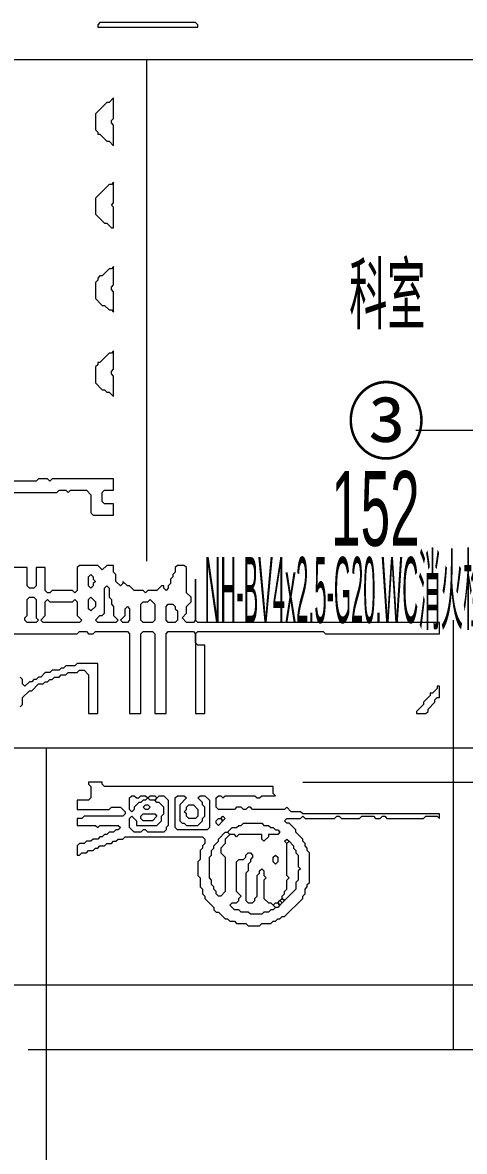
# Model space of a CAD drawing. Header units: millimetres. Extents: x 4 to 412, y 4 to 290.
# Drawn here: x 164.9 to 181.89, y 181.54 to 224.89 of the extents above; entities that cross this region are included whole.
import ezdxf

# ---------------------------------------------------------------- set-up
doc = ezdxf.new("R2010")
doc.units = ezdxf.units.MM
for name, color, linetype, lineweight in [('OCR_TEXT', 6, 'CONTINUOUS', 0), ('TRACE_CURVE', 6, 'CONTINUOUS', 0), ('TRACE_STRAIGHT', 5, 'CONTINUOUS', 0), ('TRACE_TEXT_SYMBOL', 6, 'CONTINUOUS', 0)]:
    doc.layers.add(name, color=color, linetype=linetype, lineweight=lineweight)
doc.styles.add('wqy-unicode', font='wqy-unicode')

msp = doc.modelspace()

# ---------------------------------------------------------------- linework, layer by layer
at = {"layer": 'TRACE_CURVE', "color": 6}
for points in [[(164.202, 206.851), (166.216, 206.851), (166.304, 206.938), (166.566, 206.938), (166.654, 206.851), (166.742, 206.938), (167.355, 206.938), (167.53, 206.763), (167.53, 206.062), (167.617, 205.975), (168.405, 205.975), (168.405, 206.413), (168.055, 206.413), (167.968, 206.5), (167.968, 206.851), (168.055, 206.938), (168.405, 206.938), (168.405, 207.376), (166.041, 207.376), (165.953, 207.288), (165.866, 207.376), (165.515, 207.376), (165.428, 207.288), (157.984, 207.288)], [(163.414, 201.421), (167.004, 201.421), (167.092, 201.509), (167.355, 201.509), (167.442, 201.421), (167.617, 201.421), (167.705, 201.509), (168.931, 201.509), (169.018, 201.421), (169.018, 198.356), (169.456, 198.356), (169.456, 201.421), (169.544, 201.509), (169.894, 201.509), (169.982, 201.421), (169.982, 198.356), (170.42, 198.356), (170.42, 201.421), (170.507, 201.509), (171.471, 201.509), (171.558, 201.421), (171.558, 198.356), (171.908, 198.356), (171.908, 200.983), (171.646, 200.983), (171.558, 201.071), (171.558, 201.421), (171.646, 201.509), (176.462, 201.509), (176.55, 201.421), (180.929, 201.421), (180.929, 201.859), (171.646, 201.859), (171.558, 201.946), (171.558, 203.523), (171.558, 201.946), (171.471, 201.859), (171.208, 201.859), (171.033, 202.034), (171.208, 202.209), (171.208, 202.472), (171.383, 202.647), (171.383, 202.822), (171.208, 202.997), (171.208, 203.961), (171.12, 204.048), (170.857, 204.048), (170.77, 203.961), (170.77, 203.785), (170.682, 203.698), (170.682, 203.61), (170.595, 203.523), (170.595, 203.348), (170.507, 203.26), (170.507, 203.172), (170.42, 203.085), (170.332, 203.172), (170.332, 203.26), (170.244, 203.26), (170.069, 203.085), (169.719, 203.085), (169.631, 202.997)], [(169.631, 202.997), (169.544, 203.085), (169.194, 203.085), (169.018, 203.26), (168.931, 203.26), (168.756, 203.435), (168.756, 203.348), (168.668, 203.26), (168.493, 203.435), (168.493, 203.698), (168.405, 203.785), (168.405, 204.048), (168.143, 204.048), (167.968, 203.873), (167.792, 204.048), (167.092, 204.048), (167.004, 203.961), (167.004, 203.085), (166.917, 202.997), (166.829, 203.085), (166.041, 203.085), (165.953, 202.997), (165.866, 202.997), (165.778, 203.085), (165.778, 203.961), (165.428, 203.961), (165.428, 203.26), (165.34, 203.172), (165.165, 203.172), (165.078, 203.26), (165.078, 203.961), (164.377, 203.961)], [(164.815, 198.619), (164.902, 198.706), (164.902, 198.969), (165.165, 199.232), (165.253, 199.232), (165.515, 199.494), (165.691, 199.494), (165.778, 199.582), (165.866, 199.582), (165.953, 199.669), (166.041, 199.669), (166.128, 199.757), (166.304, 199.757), (166.391, 199.845), (166.566, 199.845), (166.654, 199.932), (167.004, 199.932), (167.092, 200.02), (167.267, 200.02), (167.442, 199.845), (167.442, 198.356), (167.792, 198.356), (167.792, 200.282), (167.004, 200.282), (166.917, 200.195), (166.566, 200.195), (166.479, 200.107), (166.391, 200.107), (166.304, 200.02), (166.041, 200.02), (165.953, 199.932), (165.778, 199.932), (165.603, 199.757), (165.515, 199.757), (165.428, 199.669), (165.34, 199.669), (165.253, 199.582), (165.165, 199.582), (164.99, 199.407), (164.902, 199.494), (164.902, 199.669), (164.815, 199.757)]]:
    msp.add_lwpolyline(points, dxfattribs=at)
for points in [[(167.442, 203.61), (167.53, 203.698), (167.617, 203.61), (167.617, 203.523), (167.705, 203.435), (167.617, 203.348), (167.617, 203.26), (167.53, 203.172), (167.442, 203.26)], [(168.055, 203.172), (168.143, 203.26), (168.23, 203.172), (168.23, 202.822), (168.318, 202.735), (168.318, 202.559), (168.405, 202.472), (168.405, 202.122), (168.581, 201.946), (168.493, 201.859), (167.792, 201.859), (167.705, 201.946), (167.88, 202.122), (167.968, 202.122), (168.055, 202.209)], [(165.078, 202.735), (165.165, 202.822), (165.34, 202.822), (165.428, 202.735), (165.428, 202.034), (165.515, 201.946), (165.428, 201.859), (165.078, 201.859), (164.99, 201.946), (164.99, 202.034), (165.078, 202.122)], [(165.778, 202.647), (165.866, 202.735), (165.953, 202.647), (166.829, 202.647), (166.917, 202.735), (167.004, 202.647), (167.004, 202.122), (167.179, 201.946), (167.092, 201.859), (165.691, 201.859), (165.603, 201.946), (165.778, 202.122)], [(167.442, 202.735), (167.53, 202.822), (167.705, 202.647), (167.705, 202.472), (167.53, 202.297), (167.442, 202.384)], [(168.843, 202.384), (168.931, 202.472), (169.018, 202.384), (169.018, 201.946), (168.931, 201.859), (168.756, 201.859), (168.668, 201.946), (168.843, 202.122)], [(169.719, 202.647), (169.807, 202.735), (169.982, 202.559), (169.982, 201.946), (169.894, 201.859), (169.544, 201.859), (169.456, 201.946), (169.456, 202.559), (169.544, 202.647)], [(170.42, 202.472), (170.507, 202.559), (170.682, 202.559), (170.77, 202.472), (170.77, 202.384), (170.857, 202.297), (170.857, 201.946), (170.77, 201.859), (170.507, 201.859), (170.42, 201.946)]]:
    msp.add_lwpolyline(points, close=True, dxfattribs=at)
at = {"layer": 'TRACE_STRAIGHT', "color": 5}
for p, q in [((158.072, 223.478), (186.369, 223.478)), ((169.67, 223.478), (169.67, 204.209)), ((180.02, 209.246), (196.988, 209.246)), ((181.454, 201.946), (181.454, 185.461)), ((164.201, 197.044), (199.056, 197.044)), ((165.806, 197.044), (165.806, 143.096)), ((175.674, 195.729), (193.89, 195.729)), ((155.444, 187.947), (189.022, 187.947)), ((165.117, 185.461), (186.358, 185.461))]:
    msp.add_line(p, q, dxfattribs=at)
at = {"layer": 'TRACE_TEXT_SYMBOL', "color": 6}
for points in [[(167.88, 224.891), (167.792, 224.803), (167.792, 224.716), (171.646, 224.716), (171.646, 224.803), (171.558, 224.891)], [(168.405, 222.001), (168.23, 221.826), (168.143, 221.826), (167.705, 221.388), (167.705, 220.775), (167.792, 220.687), (167.792, 220.6), (167.88, 220.6), (168.143, 220.337), (168.23, 220.337), (168.405, 220.162), (168.405, 220.95), (168.318, 221.038), (168.318, 221.125), (168.405, 221.213)], [(168.405, 218.761), (168.318, 218.673), (168.23, 218.673), (167.705, 218.148), (167.705, 217.535), (168.055, 217.184), (168.143, 217.184), (168.318, 217.009), (168.405, 217.009), (168.405, 217.797), (168.318, 217.885), (168.405, 217.972)], [(168.405, 215.52), (168.318, 215.433), (168.23, 215.433), (167.968, 215.17), (167.88, 215.17), (167.792, 215.083), (167.792, 214.995), (167.705, 214.907), (167.705, 214.294), (167.968, 214.032), (168.055, 214.032), (168.23, 213.856), (168.318, 213.856), (168.405, 213.769), (168.405, 214.557), (168.318, 214.645), (168.318, 214.732), (168.405, 214.82)], [(168.405, 212.28), (168.318, 212.193), (168.23, 212.193), (167.88, 211.842), (167.792, 211.842), (167.792, 211.755), (167.705, 211.667), (167.705, 211.054), (167.968, 210.791), (168.055, 210.791), (168.143, 210.704), (168.23, 210.704), (168.405, 210.529), (168.405, 211.317), (168.318, 211.404), (168.318, 211.492), (168.405, 211.58)], [(180.841, 199.407), (180.841, 199.319), (180.666, 199.144), (180.578, 199.144), (180.578, 199.056), (180.316, 198.794), (180.316, 198.706), (180.053, 198.443), (180.053, 198.356), (180.403, 198.356), (180.491, 198.443), (180.491, 198.531), (180.753, 198.794), (180.753, 198.881), (180.841, 198.969), (180.929, 198.969), (180.929, 199.407)], [(170.157, 195.203), (170.332, 195.203), (170.507, 195.028), (170.507, 194.065), (170.42, 193.977), (170.42, 193.89), (170.332, 193.802), (169.719, 193.802), (169.631, 193.89), (169.544, 193.89), (169.456, 193.802), (169.194, 193.802), (169.018, 193.977), (169.018, 194.327), (169.106, 194.415), (169.281, 194.24), (169.281, 194.065), (170.069, 194.065), (170.244, 194.24), (170.244, 194.415), (170.332, 194.503), (170.332, 194.765), (170.157, 194.94), (170.069, 194.94), (169.982, 195.028)], [(169.018, 195.116), (169.106, 195.203), (169.194, 195.203), (169.281, 195.116), (169.369, 195.116), (169.456, 195.203), (169.631, 195.203), (169.719, 195.116), (169.631, 195.028), (169.544, 195.028), (169.456, 194.94), (169.369, 194.94), (169.194, 194.765), (169.194, 194.678), (169.106, 194.59), (169.018, 194.678)], [(169.719, 195.116), (169.807, 195.203), (169.982, 195.203), (170.069, 195.116), (169.982, 195.028), (169.807, 195.028)], [(170.77, 195.116), (170.857, 195.203), (171.12, 195.203), (171.208, 195.116), (170.945, 194.853), (170.945, 194.24), (171.033, 194.152), (171.12, 194.152), (171.208, 194.065), (171.646, 194.065), (171.821, 194.24), (171.821, 194.327), (171.908, 194.415), (171.908, 194.765), (171.821, 194.853), (171.821, 194.94), (171.646, 195.116), (171.733, 195.203), (171.908, 195.203), (172.084, 195.028), (172.084, 193.977), (171.996, 193.89), (170.857, 193.89), (170.77, 193.977)], [(169.544, 194.765), (169.631, 194.853), (169.719, 194.853), (169.807, 194.765), (169.719, 194.678), (169.631, 194.678)], [(171.208, 194.765), (171.295, 194.853), (171.471, 194.853), (171.646, 194.678), (171.646, 194.415), (171.558, 194.327), (171.295, 194.327), (171.208, 194.415), (171.208, 194.503), (171.12, 194.59), (171.208, 194.678)], [(169.456, 194.415), (169.544, 194.503), (169.982, 194.503), (170.069, 194.415), (169.894, 194.24), (169.544, 194.24), (169.456, 194.327)], [(172.346, 194.24), (172.434, 194.327), (172.521, 194.327), (172.609, 194.24), (172.434, 194.065), (172.346, 194.152)], [(172.521, 194.327), (172.609, 194.415), (172.697, 194.327), (172.609, 194.24)], [(172.697, 193.802), (172.784, 193.802), (172.872, 193.714), (172.697, 193.539), (172.697, 193.364), (172.521, 193.189), (172.521, 193.014), (172.697, 192.839), (172.697, 191.525), (172.521, 191.35), (172.434, 191.35), (172.346, 191.437), (172.346, 191.525), (172.259, 191.613), (172.259, 191.7), (172.171, 191.788), (172.171, 191.963), (172.084, 192.05), (172.084, 192.839), (172.171, 192.926), (172.171, 193.101), (172.259, 193.189), (172.259, 193.277), (172.434, 193.452), (172.434, 193.539)], [(173.31, 194.065), (173.397, 194.152), (174.098, 194.152), (174.185, 194.065), (174.36, 194.065), (174.448, 193.977), (174.536, 193.977), (174.623, 193.89), (174.711, 193.89), (174.798, 193.802), (174.711, 193.714), (174.36, 193.714), (174.36, 193.627), (174.185, 193.452), (174.098, 193.539), (174.098, 193.714), (173.222, 193.714), (173.134, 193.627), (173.047, 193.714), (172.872, 193.714), (172.784, 193.802), (172.959, 193.977), (173.134, 193.977), (173.222, 194.065)], [(175.061, 193.364), (175.149, 193.452), (175.324, 193.277), (175.324, 193.189), (175.411, 193.101), (175.411, 193.014), (175.499, 192.926), (175.499, 192.488), (175.587, 192.401), (175.499, 192.313), (175.499, 191.963), (175.411, 191.875), (175.411, 191.613), (174.973, 191.175), (174.886, 191.262), (174.886, 191.35), (174.973, 191.437), (174.973, 191.525), (175.061, 191.613), (175.061, 191.963), (175.149, 192.05), (175.061, 192.138)], [(174.973, 193.452), (175.061, 193.539), (175.149, 193.452), (175.061, 193.364)], [(173.485, 192.926), (173.572, 193.014), (173.66, 193.014), (173.747, 192.926), (173.747, 192.839), (173.66, 192.751), (173.66, 192.664), (173.572, 192.576), (173.572, 192.313), (173.485, 192.226), (173.485, 191.175), (173.572, 191.087), (173.747, 191.087), (173.835, 191.175), (173.835, 191.262), (173.923, 191.35), (173.923, 192.138), (174.01, 192.226), (174.01, 192.313), (174.098, 192.401), (174.185, 192.313), (174.185, 192.138), (174.273, 192.05), (174.185, 191.963), (174.185, 191.262), (174.36, 191.087), (174.448, 191.087), (174.623, 190.912), (174.536, 190.824), (174.448, 190.824), (174.36, 190.737), (174.185, 190.737), (174.098, 190.649), (173.66, 190.649), (173.572, 190.737), (173.31, 190.737), (173.222, 190.824), (173.047, 190.824), (172.872, 191), (172.959, 191.087), (173.134, 191.087), (173.222, 191.175), (173.222, 191.262), (173.31, 191.35), (173.134, 191.525), (173.134, 192.664), (173.222, 192.751), (173.397, 192.751), (173.485, 192.839)], [(174.536, 192.839), (174.623, 192.926), (174.711, 192.839), (174.711, 192.664), (174.623, 192.576), (174.536, 192.664)], [(174.711, 191.087), (174.798, 191.175), (174.886, 191.087), (174.798, 191)], [(174.798, 191.175), (174.886, 191.262), (174.973, 191.175), (174.886, 191.087)], [(174.536, 191), (174.623, 191.087), (174.711, 191.087), (174.798, 191), (174.711, 190.912), (174.623, 190.912)]]:
    msp.add_lwpolyline(points, close=True, dxfattribs=at)
for points in [[(167.442, 195.729), (167.442, 195.641), (167.53, 195.553), (167.53, 195.116), (167.442, 195.028), (167.004, 195.028), (167.004, 194.678), (168.23, 194.678), (168.318, 194.765), (168.668, 194.765), (168.843, 194.59), (168.843, 194.503), (168.756, 194.415), (167.267, 194.415), (167.179, 194.327), (167.004, 194.327), (167.004, 194.065), (167.705, 194.065), (167.792, 193.977), (167.88, 194.065), (168.581, 194.065), (168.668, 193.977), (168.581, 193.89), (168.493, 193.89), (168.405, 193.802), (168.23, 193.802), (168.143, 193.714), (168.055, 193.714), (167.968, 193.627), (167.88, 193.627), (167.792, 193.539), (167.617, 193.539), (167.53, 193.452), (167.355, 193.452), (167.267, 193.364), (167.092, 193.364), (167.004, 193.277), (167.004, 192.926), (167.092, 192.926), (167.179, 193.014), (167.355, 193.014), (167.442, 193.101), (167.617, 193.101), (167.705, 193.189), (167.792, 193.189), (167.88, 193.277), (168.055, 193.277), (168.143, 193.364), (168.318, 193.364), (168.405, 193.452), (168.493, 193.452), (168.581, 193.539), (168.756, 193.539), (168.843, 193.627), (171.821, 193.627), (171.908, 193.539), (171.908, 193.364), (171.821, 193.277), (171.821, 193.189), (171.733, 193.101), (171.733, 192.751), (171.646, 192.664), (171.646, 192.138), (171.733, 192.05)], [(180.841, 194.415), (180.929, 194.327), (180.929, 194.503), (175.674, 194.503), (175.587, 194.59), (175.236, 194.59), (175.061, 194.765), (174.973, 194.678), (173.747, 194.678), (173.66, 194.765), (173.572, 194.765), (173.485, 194.678), (173.397, 194.678), (173.31, 194.765), (173.134, 194.765), (173.047, 194.678), (172.434, 194.678), (172.346, 194.765), (172.346, 195.116), (172.434, 195.203), (172.521, 195.203), (172.609, 195.116), (172.697, 195.203), (173.835, 195.203), (173.923, 195.116), (174.01, 195.116), (174.098, 195.203), (174.623, 195.203), (174.536, 195.291), (174.536, 195.553), (168.055, 195.553), (167.968, 195.641), (167.968, 195.729), (167.442, 195.729)], [(171.733, 192.05), (171.733, 191.7), (171.821, 191.613), (171.821, 191.437), (171.908, 191.35), (171.908, 191.262), (172.259, 190.912), (172.259, 190.824), (172.346, 190.737), (172.434, 190.737), (172.697, 190.474), (172.784, 190.474), (172.872, 190.387), (173.047, 190.387), (173.134, 190.299), (173.485, 190.299), (173.572, 190.211), (174.01, 190.211), (174.098, 190.299), (174.448, 190.299), (174.536, 190.387), (174.623, 190.387), (174.711, 190.474), (174.798, 190.474), (174.886, 190.562), (174.973, 190.562), (175.674, 191.262), (175.674, 191.35), (175.762, 191.437), (175.762, 191.613), (175.849, 191.7), (175.849, 191.788), (175.937, 191.875), (175.937, 193.014), (175.849, 193.101), (175.849, 193.189), (175.762, 193.277), (175.762, 193.364), (175.674, 193.452), (175.674, 193.539), (175.411, 193.802), (175.411, 193.89), (175.149, 194.152), (175.061, 194.152), (174.973, 194.24), (175.061, 194.327), (175.587, 194.327), (175.674, 194.415), (175.762, 194.327), (176.9, 194.327), (176.988, 194.415), (177.075, 194.415), (177.163, 194.327), (177.863, 194.327), (177.951, 194.415), (178.389, 194.415), (178.476, 194.327), (178.652, 194.327), (178.739, 194.415), (178.827, 194.415), (178.914, 194.327), (180.316, 194.327), (180.403, 194.415), (180.841, 194.415)]]:
    msp.add_lwpolyline(points, dxfattribs=at)

# ---------------------------------------------------------------- texts
at = {"layer": 'OCR_TEXT', "color": 6, "style": 'wqy-unicode'}
for s, height, width, p in [('科室', 2.2542, 0.475913, (177.461, 213.346)), ('③', 2.391, 0.925937, (177.37, 208.382)), ('152', 2.8689, 0.532214, (176.765, 204.8)), ('NH-BV4x2.5-G20.WC消火栓启泵线路', 2.52739, 0.25, (171.897, 201.841))]:
    msp.add_text(s, height=height, dxfattribs=dict(at, width=width)).set_placement(p)

doc.saveas('drawing.dxf')
